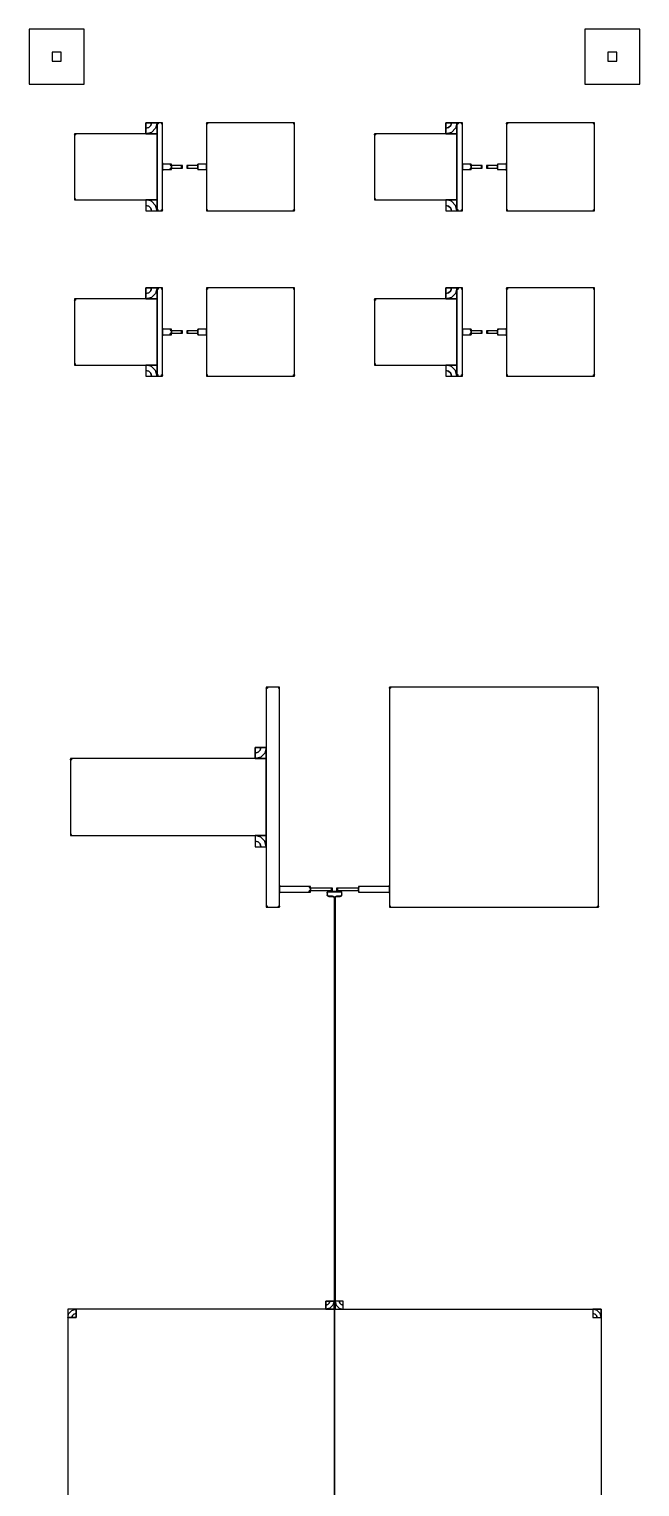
# Model space of a CAD drawing. Extents: x -100 to 5550, y -100 to 52850.
# Drawn here: x -50 to 5500, y 39612 to 52850 of the extents above; entities that cross this region are included whole.
import ezdxf

# ---------------------------------------------------------------- set-up
doc = ezdxf.new("R2010")
doc.units = 0

# ---------------------------------------------------------------- blocks, each defined once
blk = doc.blocks.new('C1A')
for points in [[(-50, 52850), (-50, 52350), (450, 52350), (450, 52850), (-50, 52850)], [(5000, 52850), (5000, 52350), (5500, 52350), (5500, 52850), (5000, 52850)], [(160, 52640), (160, 52560), (240, 52560), (240, 52640), (160, 52640)], [(5210, 52640), (5210, 52560), (5290, 52560), (5290, 52640), (5210, 52640)], [(1112, 51900), (362, 51900), (362, 51300), (1112, 51300), (1112, 51900)], [(362, 51900), (362, 51890), (372, 51890), (372, 51900), (362, 51900)], [(362, 51890), (364, 51895), (368, 51899), (372, 51900), (372, 51895), (370, 51894), (368, 51892), (368, 51890), (362, 51890)], [(368, 51890), (368, 51892), (370, 51894), (372, 51895), (372, 51890), (372, 51890), (372, 51890), (372, 51890), (368, 51890)], [(1112, 51900), (1112, 52000), (1012, 52000), (1012, 51900), (1112, 51900)], [(1112, 52000), (1099, 51950), (1062, 51913), (1012, 51900), (1012, 51950), (1038, 51957), (1056, 51975), (1062, 52000), (1112, 52000)], [(1062, 52000), (1056, 51975), (1038, 51957), (1012, 51950), (1012, 52000), (1012, 52000), (1012, 52000), (1012, 52000), (1062, 52000)], [(1162, 52000), (1112, 52000), (1112, 51200), (1162, 51200), (1162, 52000)], [(1112, 52000), (1112, 51990), (1122, 51990), (1122, 52000), (1112, 52000)], [(1112, 51990), (1114, 51995), (1118, 51999), (1122, 52000), (1122, 51995), (1120, 51994), (1118, 51992), (1118, 51990), (1112, 51990)], [(1118, 51990), (1118, 51992), (1120, 51994), (1122, 51995), (1122, 51990), (1122, 51990), (1122, 51990), (1122, 51990), (1118, 51990)], [(1152, 52000), (1152, 51990), (1162, 51990), (1162, 52000), (1152, 52000)], [(1162, 51990), (1161, 51995), (1158, 51999), (1152, 52000), (1152, 51995), (1155, 51994), (1157, 51992), (1158, 51990), (1162, 51990)], [(1158, 51990), (1157, 51992), (1155, 51994), (1152, 51995), (1152, 51990), (1152, 51990), (1152, 51990), (1152, 51990), (1158, 51990)], [(1562, 51200), (2362, 51200), (2362, 52000), (1562, 52000), (1562, 51200)], [(1562, 52000), (1562, 51990), (1572, 51990), (1572, 52000), (1562, 52000)], [(1562, 51990), (1564, 51995), (1568, 51999), (1572, 52000), (1572, 51995), (1570, 51994), (1568, 51992), (1568, 51990), (1562, 51990)], [(1568, 51990), (1568, 51992), (1570, 51994), (1572, 51995), (1572, 51990), (1572, 51990), (1572, 51990), (1572, 51990), (1568, 51990)], [(2352, 52000), (2352, 51990), (2362, 51990), (2362, 52000), (2352, 52000)], [(2362, 51990), (2361, 51995), (2358, 51999), (2352, 52000), (2352, 51995), (2355, 51994), (2357, 51992), (2358, 51990), (2362, 51990)], [(2358, 51990), (2357, 51992), (2355, 51994), (2352, 51995), (2352, 51990), (2352, 51990), (2352, 51990), (2352, 51990), (2358, 51990)], [(3838, 51900), (3088, 51900), (3088, 51300), (3838, 51300), (3838, 51900)], [(3088, 51900), (3088, 51890), (3098, 51890), (3098, 51900), (3088, 51900)], [(3088, 51890), (3089, 51895), (3092, 51899), (3098, 51900), (3098, 51895), (3095, 51894), (3093, 51892), (3092, 51890), (3088, 51890)], [(3092, 51890), (3093, 51892), (3095, 51894), (3098, 51895), (3098, 51890), (3098, 51890), (3098, 51890), (3098, 51890), (3092, 51890)], [(3838, 51900), (3838, 52000), (3738, 52000), (3738, 51900), (3838, 51900)], [(3838, 52000), (3824, 51950), (3788, 51913), (3738, 51900), (3738, 51950), (3762, 51957), (3781, 51975), (3788, 52000), (3838, 52000)], [(3788, 52000), (3781, 51975), (3762, 51957), (3738, 51950), (3738, 52000), (3738, 52000), (3738, 52000), (3738, 52000), (3788, 52000)], [(3888, 52000), (3838, 52000), (3838, 51200), (3888, 51200), (3888, 52000)], [(3838, 52000), (3838, 51990), (3848, 51990), (3848, 52000), (3838, 52000)], [(3838, 51990), (3839, 51995), (3842, 51999), (3848, 52000), (3848, 51995), (3845, 51994), (3843, 51992), (3842, 51990), (3838, 51990)], [(3842, 51990), (3843, 51992), (3845, 51994), (3848, 51995), (3848, 51990), (3848, 51990), (3848, 51990), (3848, 51990), (3842, 51990)], [(3878, 52000), (3878, 51990), (3888, 51990), (3888, 52000), (3878, 52000)], [(3888, 51990), (3886, 51995), (3882, 51999), (3878, 52000), (3878, 51995), (3880, 51994), (3882, 51992), (3882, 51990), (3888, 51990)], [(3882, 51990), (3882, 51992), (3880, 51994), (3878, 51995), (3878, 51990), (3878, 51990), (3878, 51990), (3878, 51990), (3882, 51990)], [(4288, 51200), (5088, 51200), (5088, 52000), (4288, 52000), (4288, 51200)], [(4288, 52000), (4288, 51990), (4298, 51990), (4298, 52000), (4288, 52000)], [(4288, 51990), (4289, 51995), (4292, 51999), (4298, 52000), (4298, 51995), (4295, 51994), (4293, 51992), (4292, 51990), (4288, 51990)], [(4292, 51990), (4293, 51992), (4295, 51994), (4298, 51995), (4298, 51990), (4298, 51990), (4298, 51990), (4298, 51990), (4292, 51990)], [(5078, 52000), (5078, 51990), (5088, 51990), (5088, 52000), (5078, 52000)], [(5088, 51990), (5086, 51995), (5082, 51999), (5078, 52000), (5078, 51995), (5080, 51994), (5082, 51992), (5082, 51990), (5088, 51990)], [(5082, 51990), (5082, 51992), (5080, 51994), (5078, 51995), (5078, 51990), (5078, 51990), (5078, 51990), (5078, 51990), (5082, 51990)], [(1168, 51625), (1168, 51630), (1162, 51630), (1162, 51625), (1168, 51625)], [(1162, 51630), (1163, 51628), (1165, 51626), (1168, 51625), (1168, 51628), (1166, 51628), (1165, 51629), (1165, 51630), (1162, 51630)], [(1165, 51630), (1165, 51629), (1166, 51628), (1168, 51628), (1168, 51630), (1168, 51630), (1168, 51630), (1168, 51630), (1165, 51630)], [(1562, 51625), (1562, 51630), (1558, 51630), (1558, 51625), (1562, 51625)], [(1562, 51630), (1562, 51628), (1560, 51626), (1558, 51625), (1558, 51628), (1559, 51628), (1560, 51629), (1560, 51630), (1562, 51630)], [(1560, 51630), (1560, 51629), (1559, 51628), (1558, 51628), (1558, 51630), (1558, 51630), (1558, 51630), (1558, 51630), (1560, 51630)], [(3892, 51625), (3892, 51630), (3888, 51630), (3888, 51625), (3892, 51625)], [(3888, 51630), (3888, 51628), (3890, 51626), (3892, 51625), (3892, 51628), (3891, 51628), (3890, 51629), (3890, 51630), (3888, 51630)], [(3890, 51630), (3890, 51629), (3891, 51628), (3892, 51628), (3892, 51630), (3892, 51630), (3892, 51630), (3892, 51630), (3890, 51630)], [(4288, 51625), (4288, 51630), (4282, 51630), (4282, 51625), (4288, 51625)], [(4288, 51630), (4287, 51628), (4285, 51626), (4282, 51625), (4282, 51628), (4284, 51628), (4285, 51629), (4285, 51630), (4288, 51630)], [(4285, 51630), (4285, 51629), (4284, 51628), (4282, 51628), (4282, 51630), (4282, 51630), (4282, 51630), (4282, 51630), (4285, 51630)], [(1243, 51625), (1162, 51625), (1162, 51575), (1243, 51575), (1243, 51625)], [(1162, 51575), (1162, 51570), (1168, 51570), (1168, 51575), (1162, 51575)], [(1162, 51570), (1163, 51572), (1165, 51574), (1168, 51575), (1168, 51572), (1166, 51572), (1165, 51571), (1165, 51570), (1162, 51570)], [(1165, 51570), (1165, 51571), (1166, 51572), (1168, 51572), (1168, 51570), (1168, 51570), (1168, 51570), (1168, 51570), (1165, 51570)], [(1233, 51625), (1233, 51615), (1243, 51615), (1243, 51625), (1233, 51625)], [(1243, 51615), (1242, 51620), (1238, 51624), (1233, 51625), (1233, 51620), (1236, 51619), (1237, 51618), (1238, 51615), (1243, 51615)], [(1238, 51615), (1237, 51618), (1236, 51619), (1233, 51620), (1233, 51615), (1233, 51615), (1233, 51615), (1233, 51615), (1238, 51615)], [(1243, 51575), (1243, 51585), (1233, 51585), (1233, 51575), (1243, 51575)], [(1243, 51585), (1242, 51580), (1238, 51576), (1233, 51575), (1233, 51580), (1236, 51581), (1237, 51582), (1238, 51585), (1243, 51585)], [(1238, 51585), (1237, 51582), (1236, 51581), (1233, 51580), (1233, 51585), (1233, 51585), (1233, 51585), (1233, 51585), (1238, 51585)], [(1248, 51611), (1248, 51616), (1243, 51616), (1243, 51611), (1248, 51611)], [(1243, 51616), (1244, 51614), (1246, 51612), (1248, 51611), (1248, 51614), (1247, 51614), (1246, 51615), (1246, 51616), (1243, 51616)], [(1343, 51611), (1243, 51611), (1243, 51589), (1343, 51589), (1343, 51611)], [(1243, 51589), (1243, 51584), (1248, 51584), (1248, 51589), (1243, 51589)], [(1243, 51584), (1244, 51586), (1246, 51588), (1248, 51589), (1248, 51586), (1247, 51586), (1246, 51585), (1246, 51584), (1243, 51584)], [(1246, 51616), (1246, 51615), (1247, 51614), (1248, 51614), (1248, 51616), (1248, 51616), (1248, 51616), (1248, 51616), (1246, 51616)], [(1246, 51584), (1246, 51585), (1247, 51586), (1248, 51586), (1248, 51584), (1248, 51584), (1248, 51584), (1248, 51584), (1246, 51584)], [(1338, 51608), (1333, 51608), (1333, 51592), (1338, 51592), (1338, 51608)], [(1343, 51602), (1338, 51602), (1338, 51598), (1343, 51598), (1343, 51602)], [(1382, 51589), (1482, 51589), (1482, 51611), (1382, 51611), (1382, 51589)], [(1382, 51598), (1387, 51598), (1387, 51602), (1382, 51602), (1382, 51598)], [(1387, 51592), (1392, 51592), (1392, 51608), (1387, 51608), (1387, 51592)], [(1482, 51611), (1482, 51616), (1477, 51616), (1477, 51611), (1482, 51611)], [(1482, 51616), (1481, 51614), (1480, 51612), (1477, 51611), (1477, 51614), (1478, 51614), (1479, 51615), (1480, 51616), (1482, 51616)], [(1480, 51616), (1479, 51615), (1478, 51614), (1477, 51614), (1477, 51616), (1477, 51616), (1477, 51616), (1477, 51616), (1480, 51616)], [(1477, 51589), (1477, 51584), (1482, 51584), (1482, 51589), (1477, 51589)], [(1482, 51584), (1481, 51586), (1480, 51588), (1477, 51589), (1477, 51586), (1478, 51586), (1479, 51585), (1480, 51584), (1482, 51584)], [(1480, 51584), (1479, 51585), (1478, 51586), (1477, 51586), (1477, 51584), (1477, 51584), (1477, 51584), (1477, 51584), (1480, 51584)], [(1482, 51575), (1562, 51575), (1562, 51625), (1482, 51625), (1482, 51575)], [(1482, 51625), (1482, 51620), (1487, 51620), (1487, 51625), (1482, 51625)], [(1482, 51620), (1483, 51622), (1484, 51624), (1487, 51625), (1487, 51622), (1486, 51622), (1485, 51621), (1484, 51620), (1482, 51620)], [(1487, 51575), (1487, 51580), (1482, 51580), (1482, 51575), (1487, 51575)], [(1482, 51580), (1483, 51578), (1484, 51576), (1487, 51575), (1487, 51578), (1486, 51578), (1485, 51579), (1484, 51580), (1482, 51580)], [(1484, 51620), (1485, 51621), (1486, 51622), (1487, 51622), (1487, 51620), (1487, 51620), (1487, 51620), (1487, 51620), (1484, 51620)], [(1484, 51580), (1485, 51579), (1486, 51578), (1487, 51578), (1487, 51580), (1487, 51580), (1487, 51580), (1487, 51580), (1484, 51580)], [(1558, 51575), (1558, 51570), (1562, 51570), (1562, 51575), (1558, 51575)], [(1562, 51570), (1562, 51572), (1560, 51574), (1558, 51575), (1558, 51572), (1559, 51572), (1560, 51571), (1560, 51570), (1562, 51570)], [(1560, 51570), (1560, 51571), (1559, 51572), (1558, 51572), (1558, 51570), (1558, 51570), (1558, 51570), (1558, 51570), (1560, 51570)], [(3968, 51625), (3888, 51625), (3888, 51575), (3968, 51575), (3968, 51625)], [(3888, 51575), (3888, 51570), (3892, 51570), (3892, 51575), (3888, 51575)], [(3888, 51570), (3888, 51572), (3890, 51574), (3892, 51575), (3892, 51572), (3891, 51572), (3890, 51571), (3890, 51570), (3888, 51570)], [(3890, 51570), (3890, 51571), (3891, 51572), (3892, 51572), (3892, 51570), (3892, 51570), (3892, 51570), (3892, 51570), (3890, 51570)], [(3958, 51625), (3958, 51615), (3968, 51615), (3968, 51625), (3958, 51625)], [(3968, 51615), (3967, 51620), (3963, 51624), (3958, 51625), (3958, 51620), (3960, 51619), (3962, 51618), (3963, 51615), (3968, 51615)], [(3963, 51615), (3962, 51618), (3960, 51619), (3958, 51620), (3958, 51615), (3958, 51615), (3958, 51615), (3958, 51615), (3963, 51615)], [(3968, 51575), (3968, 51585), (3958, 51585), (3958, 51575), (3968, 51575)], [(3968, 51585), (3967, 51580), (3963, 51576), (3958, 51575), (3958, 51580), (3960, 51581), (3962, 51582), (3963, 51585), (3968, 51585)], [(3963, 51585), (3962, 51582), (3960, 51581), (3958, 51580), (3958, 51585), (3958, 51585), (3958, 51585), (3958, 51585), (3963, 51585)], [(3973, 51611), (3973, 51616), (3968, 51616), (3968, 51611), (3973, 51611)], [(3968, 51616), (3969, 51614), (3970, 51612), (3973, 51611), (3973, 51614), (3972, 51614), (3971, 51615), (3970, 51616), (3968, 51616)], [(4068, 51611), (3968, 51611), (3968, 51589), (4068, 51589), (4068, 51611)], [(3968, 51589), (3968, 51584), (3973, 51584), (3973, 51589), (3968, 51589)], [(3968, 51584), (3969, 51586), (3970, 51588), (3973, 51589), (3973, 51586), (3972, 51586), (3971, 51585), (3970, 51584), (3968, 51584)], [(3970, 51616), (3971, 51615), (3972, 51614), (3973, 51614), (3973, 51616), (3973, 51616), (3973, 51616), (3973, 51616), (3970, 51616)], [(3970, 51584), (3971, 51585), (3972, 51586), (3973, 51586), (3973, 51584), (3973, 51584), (3973, 51584), (3973, 51584), (3970, 51584)], [(4063, 51608), (4058, 51608), (4058, 51592), (4063, 51592), (4063, 51608)], [(4068, 51602), (4063, 51602), (4063, 51598), (4068, 51598), (4068, 51602)], [(4107, 51589), (4207, 51589), (4207, 51611), (4107, 51611), (4107, 51589)], [(4107, 51598), (4112, 51598), (4112, 51602), (4107, 51602), (4107, 51598)], [(4112, 51592), (4117, 51592), (4117, 51608), (4112, 51608), (4112, 51592)], [(4207, 51611), (4207, 51616), (4202, 51616), (4202, 51611), (4207, 51611)], [(4207, 51616), (4206, 51614), (4204, 51612), (4202, 51611), (4202, 51614), (4203, 51614), (4204, 51615), (4204, 51616), (4207, 51616)], [(4204, 51616), (4204, 51615), (4203, 51614), (4202, 51614), (4202, 51616), (4202, 51616), (4202, 51616), (4202, 51616), (4204, 51616)], [(4202, 51589), (4202, 51584), (4207, 51584), (4207, 51589), (4202, 51589)], [(4207, 51584), (4206, 51586), (4204, 51588), (4202, 51589), (4202, 51586), (4203, 51586), (4204, 51585), (4204, 51584), (4207, 51584)], [(4204, 51584), (4204, 51585), (4203, 51586), (4202, 51586), (4202, 51584), (4202, 51584), (4202, 51584), (4202, 51584), (4204, 51584)], [(4207, 51575), (4288, 51575), (4288, 51625), (4207, 51625), (4207, 51575)], [(4207, 51625), (4207, 51620), (4212, 51620), (4212, 51625), (4207, 51625)], [(4207, 51620), (4208, 51622), (4210, 51624), (4212, 51625), (4212, 51622), (4211, 51622), (4210, 51621), (4210, 51620), (4207, 51620)], [(4212, 51575), (4212, 51580), (4207, 51580), (4207, 51575), (4212, 51575)], [(4207, 51580), (4208, 51578), (4210, 51576), (4212, 51575), (4212, 51578), (4211, 51578), (4210, 51579), (4210, 51580), (4207, 51580)], [(4210, 51620), (4210, 51621), (4211, 51622), (4212, 51622), (4212, 51620), (4212, 51620), (4212, 51620), (4212, 51620), (4210, 51620)], [(4210, 51580), (4210, 51579), (4211, 51578), (4212, 51578), (4212, 51580), (4212, 51580), (4212, 51580), (4212, 51580), (4210, 51580)], [(4282, 51575), (4282, 51570), (4288, 51570), (4288, 51575), (4282, 51575)], [(4288, 51570), (4287, 51572), (4285, 51574), (4282, 51575), (4282, 51572), (4284, 51572), (4285, 51571), (4285, 51570), (4288, 51570)], [(4285, 51570), (4285, 51571), (4284, 51572), (4282, 51572), (4282, 51570), (4282, 51570), (4282, 51570), (4282, 51570), (4285, 51570)], [(372, 51300), (372, 51310), (362, 51310), (362, 51300), (372, 51300)], [(362, 51310), (364, 51305), (368, 51301), (372, 51300), (372, 51305), (370, 51306), (368, 51308), (368, 51310), (362, 51310)], [(368, 51310), (368, 51308), (370, 51306), (372, 51305), (372, 51310), (372, 51310), (372, 51310), (372, 51310), (368, 51310)], [(1012, 51300), (1012, 51200), (1112, 51200), (1112, 51300), (1012, 51300)], [(1112, 51200), (1099, 51250), (1062, 51287), (1012, 51300), (1012, 51250), (1038, 51243), (1056, 51225), (1062, 51200), (1112, 51200)], [(1062, 51200), (1056, 51225), (1038, 51243), (1012, 51250), (1012, 51200), (1012, 51200), (1012, 51200), (1012, 51200), (1062, 51200)], [(3098, 51300), (3098, 51310), (3088, 51310), (3088, 51300), (3098, 51300)], [(3088, 51310), (3089, 51305), (3092, 51301), (3098, 51300), (3098, 51305), (3095, 51306), (3093, 51308), (3092, 51310), (3088, 51310)], [(3092, 51310), (3093, 51308), (3095, 51306), (3098, 51305), (3098, 51310), (3098, 51310), (3098, 51310), (3098, 51310), (3092, 51310)], [(3738, 51300), (3738, 51200), (3838, 51200), (3838, 51300), (3738, 51300)], [(3838, 51200), (3824, 51250), (3788, 51287), (3738, 51300), (3738, 51250), (3762, 51243), (3781, 51225), (3788, 51200), (3838, 51200)], [(3788, 51200), (3781, 51225), (3762, 51243), (3738, 51250), (3738, 51200), (3738, 51200), (3738, 51200), (3738, 51200), (3788, 51200)], [(1122, 51200), (1122, 51210), (1112, 51210), (1112, 51200), (1122, 51200)], [(1112, 51210), (1114, 51205), (1118, 51201), (1122, 51200), (1122, 51205), (1120, 51206), (1118, 51208), (1118, 51210), (1112, 51210)], [(1118, 51210), (1118, 51208), (1120, 51206), (1122, 51205), (1122, 51210), (1122, 51210), (1122, 51210), (1122, 51210), (1118, 51210)], [(1162, 51200), (1162, 51210), (1152, 51210), (1152, 51200), (1162, 51200)], [(1162, 51210), (1161, 51205), (1158, 51201), (1152, 51200), (1152, 51205), (1155, 51206), (1157, 51208), (1158, 51210), (1162, 51210)], [(1158, 51210), (1157, 51208), (1155, 51206), (1152, 51205), (1152, 51210), (1152, 51210), (1152, 51210), (1152, 51210), (1158, 51210)], [(1572, 51200), (1572, 51210), (1562, 51210), (1562, 51200), (1572, 51200)], [(1562, 51210), (1564, 51205), (1568, 51201), (1572, 51200), (1572, 51205), (1570, 51206), (1568, 51208), (1568, 51210), (1562, 51210)], [(1568, 51210), (1568, 51208), (1570, 51206), (1572, 51205), (1572, 51210), (1572, 51210), (1572, 51210), (1572, 51210), (1568, 51210)], [(2362, 51200), (2362, 51210), (2352, 51210), (2352, 51200), (2362, 51200)], [(2362, 51210), (2361, 51205), (2358, 51201), (2352, 51200), (2352, 51205), (2355, 51206), (2357, 51208), (2358, 51210), (2362, 51210)], [(2358, 51210), (2357, 51208), (2355, 51206), (2352, 51205), (2352, 51210), (2352, 51210), (2352, 51210), (2352, 51210), (2358, 51210)], [(3848, 51200), (3848, 51210), (3838, 51210), (3838, 51200), (3848, 51200)], [(3838, 51210), (3839, 51205), (3842, 51201), (3848, 51200), (3848, 51205), (3845, 51206), (3843, 51208), (3842, 51210), (3838, 51210)], [(3842, 51210), (3843, 51208), (3845, 51206), (3848, 51205), (3848, 51210), (3848, 51210), (3848, 51210), (3848, 51210), (3842, 51210)], [(3888, 51200), (3888, 51210), (3878, 51210), (3878, 51200), (3888, 51200)], [(3888, 51210), (3886, 51205), (3882, 51201), (3878, 51200), (3878, 51205), (3880, 51206), (3882, 51208), (3882, 51210), (3888, 51210)], [(3882, 51210), (3882, 51208), (3880, 51206), (3878, 51205), (3878, 51210), (3878, 51210), (3878, 51210), (3878, 51210), (3882, 51210)], [(4298, 51200), (4298, 51210), (4288, 51210), (4288, 51200), (4298, 51200)], [(4288, 51210), (4289, 51205), (4292, 51201), (4298, 51200), (4298, 51205), (4295, 51206), (4293, 51208), (4292, 51210), (4288, 51210)], [(4292, 51210), (4293, 51208), (4295, 51206), (4298, 51205), (4298, 51210), (4298, 51210), (4298, 51210), (4298, 51210), (4292, 51210)], [(5088, 51200), (5088, 51210), (5078, 51210), (5078, 51200), (5088, 51200)], [(5088, 51210), (5086, 51205), (5082, 51201), (5078, 51200), (5078, 51205), (5080, 51206), (5082, 51208), (5082, 51210), (5088, 51210)], [(5082, 51210), (5082, 51208), (5080, 51206), (5078, 51205), (5078, 51210), (5078, 51210), (5078, 51210), (5078, 51210), (5082, 51210)], [(1112, 50400), (1112, 50500), (1012, 50500), (1012, 50400), (1112, 50400)], [(1112, 50500), (1099, 50450), (1062, 50413), (1012, 50400), (1012, 50450), (1038, 50457), (1056, 50475), (1062, 50500), (1112, 50500)], [(1062, 50500), (1056, 50475), (1038, 50457), (1012, 50450), (1012, 50500), (1012, 50500), (1012, 50500), (1012, 50500), (1062, 50500)], [(1162, 50500), (1112, 50500), (1112, 49700), (1162, 49700), (1162, 50500)], [(1112, 50500), (1112, 50490), (1122, 50490), (1122, 50500), (1112, 50500)], [(1112, 50490), (1114, 50495), (1118, 50499), (1122, 50500), (1122, 50495), (1120, 50494), (1118, 50492), (1118, 50490), (1112, 50490)], [(1118, 50490), (1118, 50492), (1120, 50494), (1122, 50495), (1122, 50490), (1122, 50490), (1122, 50490), (1122, 50490), (1118, 50490)], [(1152, 50500), (1152, 50490), (1162, 50490), (1162, 50500), (1152, 50500)], [(1162, 50490), (1161, 50495), (1158, 50499), (1152, 50500), (1152, 50495), (1155, 50494), (1157, 50492), (1158, 50490), (1162, 50490)], [(1158, 50490), (1157, 50492), (1155, 50494), (1152, 50495), (1152, 50490), (1152, 50490), (1152, 50490), (1152, 50490), (1158, 50490)], [(1562, 49700), (2362, 49700), (2362, 50500), (1562, 50500), (1562, 49700)], [(1562, 50500), (1562, 50490), (1572, 50490), (1572, 50500), (1562, 50500)], [(1562, 50490), (1564, 50495), (1568, 50499), (1572, 50500), (1572, 50495), (1570, 50494), (1568, 50492), (1568, 50490), (1562, 50490)], [(1568, 50490), (1568, 50492), (1570, 50494), (1572, 50495), (1572, 50490), (1572, 50490), (1572, 50490), (1572, 50490), (1568, 50490)], [(2352, 50500), (2352, 50490), (2362, 50490), (2362, 50500), (2352, 50500)], [(2362, 50490), (2361, 50495), (2358, 50499), (2352, 50500), (2352, 50495), (2355, 50494), (2357, 50492), (2358, 50490), (2362, 50490)], [(2358, 50490), (2357, 50492), (2355, 50494), (2352, 50495), (2352, 50490), (2352, 50490), (2352, 50490), (2352, 50490), (2358, 50490)], [(3838, 50400), (3838, 50500), (3738, 50500), (3738, 50400), (3838, 50400)], [(3838, 50500), (3824, 50450), (3788, 50413), (3738, 50400), (3738, 50450), (3762, 50457), (3781, 50475), (3788, 50500), (3838, 50500)], [(3788, 50500), (3781, 50475), (3762, 50457), (3738, 50450), (3738, 50500), (3738, 50500), (3738, 50500), (3738, 50500), (3788, 50500)], [(3888, 50500), (3838, 50500), (3838, 49700), (3888, 49700), (3888, 50500)], [(3838, 50500), (3838, 50490), (3848, 50490), (3848, 50500), (3838, 50500)], [(3838, 50490), (3839, 50495), (3842, 50499), (3848, 50500), (3848, 50495), (3845, 50494), (3843, 50492), (3842, 50490), (3838, 50490)], [(3842, 50490), (3843, 50492), (3845, 50494), (3848, 50495), (3848, 50490), (3848, 50490), (3848, 50490), (3848, 50490), (3842, 50490)], [(3878, 50500), (3878, 50490), (3888, 50490), (3888, 50500), (3878, 50500)], [(3888, 50490), (3886, 50495), (3882, 50499), (3878, 50500), (3878, 50495), (3880, 50494), (3882, 50492), (3882, 50490), (3888, 50490)], [(3882, 50490), (3882, 50492), (3880, 50494), (3878, 50495), (3878, 50490), (3878, 50490), (3878, 50490), (3878, 50490), (3882, 50490)], [(4288, 49700), (5088, 49700), (5088, 50500), (4288, 50500), (4288, 49700)], [(4288, 50500), (4288, 50490), (4298, 50490), (4298, 50500), (4288, 50500)], [(4288, 50490), (4289, 50495), (4292, 50499), (4298, 50500), (4298, 50495), (4295, 50494), (4293, 50492), (4292, 50490), (4288, 50490)], [(4292, 50490), (4293, 50492), (4295, 50494), (4298, 50495), (4298, 50490), (4298, 50490), (4298, 50490), (4298, 50490), (4292, 50490)], [(5078, 50500), (5078, 50490), (5088, 50490), (5088, 50500), (5078, 50500)], [(5088, 50490), (5086, 50495), (5082, 50499), (5078, 50500), (5078, 50495), (5080, 50494), (5082, 50492), (5082, 50490), (5088, 50490)], [(5082, 50490), (5082, 50492), (5080, 50494), (5078, 50495), (5078, 50490), (5078, 50490), (5078, 50490), (5078, 50490), (5082, 50490)], [(1112, 50400), (362, 50400), (362, 49800), (1112, 49800), (1112, 50400)], [(362, 50400), (362, 50390), (372, 50390), (372, 50400), (362, 50400)], [(362, 50390), (364, 50395), (368, 50399), (372, 50400), (372, 50395), (370, 50394), (368, 50392), (368, 50390), (362, 50390)], [(368, 50390), (368, 50392), (370, 50394), (372, 50395), (372, 50390), (372, 50390), (372, 50390), (372, 50390), (368, 50390)], [(3838, 50400), (3088, 50400), (3088, 49800), (3838, 49800), (3838, 50400)], [(3088, 50400), (3088, 50390), (3098, 50390), (3098, 50400), (3088, 50400)], [(3088, 50390), (3089, 50395), (3092, 50399), (3098, 50400), (3098, 50395), (3095, 50394), (3093, 50392), (3092, 50390), (3088, 50390)], [(3092, 50390), (3093, 50392), (3095, 50394), (3098, 50395), (3098, 50390), (3098, 50390), (3098, 50390), (3098, 50390), (3092, 50390)], [(1168, 50125), (1168, 50130), (1162, 50130), (1162, 50125), (1168, 50125)], [(1162, 50130), (1163, 50128), (1165, 50126), (1168, 50125), (1168, 50128), (1166, 50128), (1165, 50129), (1165, 50130), (1162, 50130)], [(1243, 50125), (1162, 50125), (1162, 50075), (1243, 50075), (1243, 50125)], [(1162, 50075), (1162, 50070), (1168, 50070), (1168, 50075), (1162, 50075)], [(1162, 50070), (1163, 50072), (1165, 50074), (1168, 50075), (1168, 50072), (1166, 50072), (1165, 50071), (1165, 50070), (1162, 50070)], [(1165, 50130), (1165, 50129), (1166, 50128), (1168, 50128), (1168, 50130), (1168, 50130), (1168, 50130), (1168, 50130), (1165, 50130)], [(1165, 50070), (1165, 50071), (1166, 50072), (1168, 50072), (1168, 50070), (1168, 50070), (1168, 50070), (1168, 50070), (1165, 50070)], [(1233, 50125), (1233, 50115), (1243, 50115), (1243, 50125), (1233, 50125)], [(1243, 50115), (1242, 50120), (1238, 50124), (1233, 50125), (1233, 50120), (1236, 50119), (1237, 50118), (1238, 50115), (1243, 50115)], [(1238, 50115), (1237, 50118), (1236, 50119), (1233, 50120), (1233, 50115), (1233, 50115), (1233, 50115), (1233, 50115), (1238, 50115)], [(1243, 50075), (1243, 50085), (1233, 50085), (1233, 50075), (1243, 50075)], [(1243, 50085), (1242, 50080), (1238, 50076), (1233, 50075), (1233, 50080), (1236, 50081), (1237, 50082), (1238, 50085), (1243, 50085)], [(1238, 50085), (1237, 50082), (1236, 50081), (1233, 50080), (1233, 50085), (1233, 50085), (1233, 50085), (1233, 50085), (1238, 50085)], [(1248, 50111), (1248, 50116), (1243, 50116), (1243, 50111), (1248, 50111)], [(1243, 50116), (1244, 50114), (1246, 50112), (1248, 50111), (1248, 50114), (1247, 50114), (1246, 50115), (1246, 50116), (1243, 50116)], [(1343, 50111), (1243, 50111), (1243, 50089), (1343, 50089), (1343, 50111)], [(1243, 50089), (1243, 50084), (1248, 50084), (1248, 50089), (1243, 50089)], [(1243, 50084), (1244, 50086), (1246, 50088), (1248, 50089), (1248, 50086), (1247, 50086), (1246, 50085), (1246, 50084), (1243, 50084)], [(1246, 50116), (1246, 50115), (1247, 50114), (1248, 50114), (1248, 50116), (1248, 50116), (1248, 50116), (1248, 50116), (1246, 50116)], [(1246, 50084), (1246, 50085), (1247, 50086), (1248, 50086), (1248, 50084), (1248, 50084), (1248, 50084), (1248, 50084), (1246, 50084)], [(1338, 50108), (1333, 50108), (1333, 50092), (1338, 50092), (1338, 50108)], [(1343, 50102), (1338, 50102), (1338, 50098), (1343, 50098), (1343, 50102)], [(1382, 50089), (1482, 50089), (1482, 50111), (1382, 50111), (1382, 50089)], [(1382, 50098), (1387, 50098), (1387, 50102), (1382, 50102), (1382, 50098)], [(1387, 50092), (1392, 50092), (1392, 50108), (1387, 50108), (1387, 50092)], [(1482, 50111), (1482, 50116), (1477, 50116), (1477, 50111), (1482, 50111)], [(1482, 50116), (1481, 50114), (1480, 50112), (1477, 50111), (1477, 50114), (1478, 50114), (1479, 50115), (1480, 50116), (1482, 50116)], [(1480, 50116), (1479, 50115), (1478, 50114), (1477, 50114), (1477, 50116), (1477, 50116), (1477, 50116), (1477, 50116), (1480, 50116)], [(1477, 50089), (1477, 50084), (1482, 50084), (1482, 50089), (1477, 50089)], [(1482, 50084), (1481, 50086), (1480, 50088), (1477, 50089), (1477, 50086), (1478, 50086), (1479, 50085), (1480, 50084), (1482, 50084)], [(1480, 50084), (1479, 50085), (1478, 50086), (1477, 50086), (1477, 50084), (1477, 50084), (1477, 50084), (1477, 50084), (1480, 50084)], [(1482, 50075), (1562, 50075), (1562, 50125), (1482, 50125), (1482, 50075)], [(1482, 50125), (1482, 50120), (1487, 50120), (1487, 50125), (1482, 50125)], [(1482, 50120), (1483, 50122), (1484, 50124), (1487, 50125), (1487, 50122), (1486, 50122), (1485, 50121), (1484, 50120), (1482, 50120)], [(1487, 50075), (1487, 50080), (1482, 50080), (1482, 50075), (1487, 50075)], [(1482, 50080), (1483, 50078), (1484, 50076), (1487, 50075), (1487, 50078), (1486, 50078), (1485, 50079), (1484, 50080), (1482, 50080)], [(1484, 50120), (1485, 50121), (1486, 50122), (1487, 50122), (1487, 50120), (1487, 50120), (1487, 50120), (1487, 50120), (1484, 50120)], [(1484, 50080), (1485, 50079), (1486, 50078), (1487, 50078), (1487, 50080), (1487, 50080), (1487, 50080), (1487, 50080), (1484, 50080)], [(1562, 50125), (1562, 50130), (1558, 50130), (1558, 50125), (1562, 50125)], [(1562, 50130), (1562, 50128), (1560, 50126), (1558, 50125), (1558, 50128), (1559, 50128), (1560, 50129), (1560, 50130), (1562, 50130)], [(1560, 50130), (1560, 50129), (1559, 50128), (1558, 50128), (1558, 50130), (1558, 50130), (1558, 50130), (1558, 50130), (1560, 50130)], [(1558, 50075), (1558, 50070), (1562, 50070), (1562, 50075), (1558, 50075)], [(1562, 50070), (1562, 50072), (1560, 50074), (1558, 50075), (1558, 50072), (1559, 50072), (1560, 50071), (1560, 50070), (1562, 50070)], [(1560, 50070), (1560, 50071), (1559, 50072), (1558, 50072), (1558, 50070), (1558, 50070), (1558, 50070), (1558, 50070), (1560, 50070)], [(3892, 50125), (3892, 50130), (3888, 50130), (3888, 50125), (3892, 50125)], [(3888, 50130), (3888, 50128), (3890, 50126), (3892, 50125), (3892, 50128), (3891, 50128), (3890, 50129), (3890, 50130), (3888, 50130)], [(3968, 50125), (3888, 50125), (3888, 50075), (3968, 50075), (3968, 50125)], [(3888, 50075), (3888, 50070), (3892, 50070), (3892, 50075), (3888, 50075)], [(3888, 50070), (3888, 50072), (3890, 50074), (3892, 50075), (3892, 50072), (3891, 50072), (3890, 50071), (3890, 50070), (3888, 50070)], [(3890, 50130), (3890, 50129), (3891, 50128), (3892, 50128), (3892, 50130), (3892, 50130), (3892, 50130), (3892, 50130), (3890, 50130)], [(3890, 50070), (3890, 50071), (3891, 50072), (3892, 50072), (3892, 50070), (3892, 50070), (3892, 50070), (3892, 50070), (3890, 50070)], [(3958, 50125), (3958, 50115), (3968, 50115), (3968, 50125), (3958, 50125)], [(3968, 50115), (3967, 50120), (3963, 50124), (3958, 50125), (3958, 50120), (3960, 50119), (3962, 50118), (3963, 50115), (3968, 50115)], [(3963, 50115), (3962, 50118), (3960, 50119), (3958, 50120), (3958, 50115), (3958, 50115), (3958, 50115), (3958, 50115), (3963, 50115)], [(3968, 50075), (3968, 50085), (3958, 50085), (3958, 50075), (3968, 50075)], [(3968, 50085), (3967, 50080), (3963, 50076), (3958, 50075), (3958, 50080), (3960, 50081), (3962, 50082), (3963, 50085), (3968, 50085)], [(3963, 50085), (3962, 50082), (3960, 50081), (3958, 50080), (3958, 50085), (3958, 50085), (3958, 50085), (3958, 50085), (3963, 50085)], [(3973, 50111), (3973, 50116), (3968, 50116), (3968, 50111), (3973, 50111)], [(3968, 50116), (3969, 50114), (3970, 50112), (3973, 50111), (3973, 50114), (3972, 50114), (3971, 50115), (3970, 50116), (3968, 50116)], [(4068, 50111), (3968, 50111), (3968, 50089), (4068, 50089), (4068, 50111)], [(3968, 50089), (3968, 50084), (3973, 50084), (3973, 50089), (3968, 50089)], [(3968, 50084), (3969, 50086), (3970, 50088), (3973, 50089), (3973, 50086), (3972, 50086), (3971, 50085), (3970, 50084), (3968, 50084)], [(3970, 50116), (3971, 50115), (3972, 50114), (3973, 50114), (3973, 50116), (3973, 50116), (3973, 50116), (3973, 50116), (3970, 50116)], [(3970, 50084), (3971, 50085), (3972, 50086), (3973, 50086), (3973, 50084), (3973, 50084), (3973, 50084), (3973, 50084), (3970, 50084)], [(4063, 50108), (4058, 50108), (4058, 50092), (4063, 50092), (4063, 50108)], [(4068, 50102), (4063, 50102), (4063, 50098), (4068, 50098), (4068, 50102)], [(4107, 50089), (4207, 50089), (4207, 50111), (4107, 50111), (4107, 50089)], [(4107, 50098), (4112, 50098), (4112, 50102), (4107, 50102), (4107, 50098)], [(4112, 50092), (4117, 50092), (4117, 50108), (4112, 50108), (4112, 50092)], [(4207, 50111), (4207, 50116), (4202, 50116), (4202, 50111), (4207, 50111)], [(4207, 50116), (4206, 50114), (4204, 50112), (4202, 50111), (4202, 50114), (4203, 50114), (4204, 50115), (4204, 50116), (4207, 50116)], [(4204, 50116), (4204, 50115), (4203, 50114), (4202, 50114), (4202, 50116), (4202, 50116), (4202, 50116), (4202, 50116), (4204, 50116)], [(4202, 50089), (4202, 50084), (4207, 50084), (4207, 50089), (4202, 50089)], [(4207, 50084), (4206, 50086), (4204, 50088), (4202, 50089), (4202, 50086), (4203, 50086), (4204, 50085), (4204, 50084), (4207, 50084)], [(4204, 50084), (4204, 50085), (4203, 50086), (4202, 50086), (4202, 50084), (4202, 50084), (4202, 50084), (4202, 50084), (4204, 50084)], [(4207, 50075), (4288, 50075), (4288, 50125), (4207, 50125), (4207, 50075)], [(4207, 50125), (4207, 50120), (4212, 50120), (4212, 50125), (4207, 50125)], [(4207, 50120), (4208, 50122), (4210, 50124), (4212, 50125), (4212, 50122), (4211, 50122), (4210, 50121), (4210, 50120), (4207, 50120)], [(4212, 50075), (4212, 50080), (4207, 50080), (4207, 50075), (4212, 50075)], [(4207, 50080), (4208, 50078), (4210, 50076), (4212, 50075), (4212, 50078), (4211, 50078), (4210, 50079), (4210, 50080), (4207, 50080)], [(4210, 50120), (4210, 50121), (4211, 50122), (4212, 50122), (4212, 50120), (4212, 50120), (4212, 50120), (4212, 50120), (4210, 50120)], [(4210, 50080), (4210, 50079), (4211, 50078), (4212, 50078), (4212, 50080), (4212, 50080), (4212, 50080), (4212, 50080), (4210, 50080)], [(4288, 50125), (4288, 50130), (4282, 50130), (4282, 50125), (4288, 50125)], [(4288, 50130), (4287, 50128), (4285, 50126), (4282, 50125), (4282, 50128), (4284, 50128), (4285, 50129), (4285, 50130), (4288, 50130)], [(4285, 50130), (4285, 50129), (4284, 50128), (4282, 50128), (4282, 50130), (4282, 50130), (4282, 50130), (4282, 50130), (4285, 50130)], [(4282, 50075), (4282, 50070), (4288, 50070), (4288, 50075), (4282, 50075)], [(4288, 50070), (4287, 50072), (4285, 50074), (4282, 50075), (4282, 50072), (4284, 50072), (4285, 50071), (4285, 50070), (4288, 50070)], [(4285, 50070), (4285, 50071), (4284, 50072), (4282, 50072), (4282, 50070), (4282, 50070), (4282, 50070), (4282, 50070), (4285, 50070)], [(372, 49800), (372, 49810), (362, 49810), (362, 49800), (372, 49800)], [(362, 49810), (364, 49805), (368, 49801), (372, 49800), (372, 49805), (370, 49806), (368, 49808), (368, 49810), (362, 49810)], [(368, 49810), (368, 49808), (370, 49806), (372, 49805), (372, 49810), (372, 49810), (372, 49810), (372, 49810), (368, 49810)], [(1012, 49800), (1012, 49700), (1112, 49700), (1112, 49800), (1012, 49800)], [(1112, 49700), (1099, 49750), (1062, 49787), (1012, 49800), (1012, 49750), (1038, 49743), (1056, 49725), (1062, 49700), (1112, 49700)], [(3098, 49800), (3098, 49810), (3088, 49810), (3088, 49800), (3098, 49800)], [(3088, 49810), (3089, 49805), (3092, 49801), (3098, 49800), (3098, 49805), (3095, 49806), (3093, 49808), (3092, 49810), (3088, 49810)], [(3092, 49810), (3093, 49808), (3095, 49806), (3098, 49805), (3098, 49810), (3098, 49810), (3098, 49810), (3098, 49810), (3092, 49810)], [(3738, 49800), (3738, 49700), (3838, 49700), (3838, 49800), (3738, 49800)], [(3838, 49700), (3824, 49750), (3788, 49787), (3738, 49800), (3738, 49750), (3762, 49743), (3781, 49725), (3788, 49700), (3838, 49700)], [(1062, 49700), (1056, 49725), (1038, 49743), (1012, 49750), (1012, 49700), (1012, 49700), (1012, 49700), (1012, 49700), (1062, 49700)], [(1122, 49700), (1122, 49710), (1112, 49710), (1112, 49700), (1122, 49700)], [(1112, 49710), (1114, 49705), (1118, 49701), (1122, 49700), (1122, 49705), (1120, 49706), (1118, 49708), (1118, 49710), (1112, 49710)], [(1118, 49710), (1118, 49708), (1120, 49706), (1122, 49705), (1122, 49710), (1122, 49710), (1122, 49710), (1122, 49710), (1118, 49710)], [(1162, 49700), (1162, 49710), (1152, 49710), (1152, 49700), (1162, 49700)], [(1162, 49710), (1161, 49705), (1158, 49701), (1152, 49700), (1152, 49705), (1155, 49706), (1157, 49708), (1158, 49710), (1162, 49710)], [(1158, 49710), (1157, 49708), (1155, 49706), (1152, 49705), (1152, 49710), (1152, 49710), (1152, 49710), (1152, 49710), (1158, 49710)], [(1572, 49700), (1572, 49710), (1562, 49710), (1562, 49700), (1572, 49700)], [(1562, 49710), (1564, 49705), (1568, 49701), (1572, 49700), (1572, 49705), (1570, 49706), (1568, 49708), (1568, 49710), (1562, 49710)], [(1568, 49710), (1568, 49708), (1570, 49706), (1572, 49705), (1572, 49710), (1572, 49710), (1572, 49710), (1572, 49710), (1568, 49710)], [(2362, 49700), (2362, 49710), (2352, 49710), (2352, 49700), (2362, 49700)], [(2362, 49710), (2361, 49705), (2358, 49701), (2352, 49700), (2352, 49705), (2355, 49706), (2357, 49708), (2358, 49710), (2362, 49710)], [(2358, 49710), (2357, 49708), (2355, 49706), (2352, 49705), (2352, 49710), (2352, 49710), (2352, 49710), (2352, 49710), (2358, 49710)], [(3788, 49700), (3781, 49725), (3762, 49743), (3738, 49750), (3738, 49700), (3738, 49700), (3738, 49700), (3738, 49700), (3788, 49700)], [(3848, 49700), (3848, 49710), (3838, 49710), (3838, 49700), (3848, 49700)], [(3838, 49710), (3839, 49705), (3842, 49701), (3848, 49700), (3848, 49705), (3845, 49706), (3843, 49708), (3842, 49710), (3838, 49710)], [(3842, 49710), (3843, 49708), (3845, 49706), (3848, 49705), (3848, 49710), (3848, 49710), (3848, 49710), (3848, 49710), (3842, 49710)], [(3888, 49700), (3888, 49710), (3878, 49710), (3878, 49700), (3888, 49700)], [(3888, 49710), (3886, 49705), (3882, 49701), (3878, 49700), (3878, 49705), (3880, 49706), (3882, 49708), (3882, 49710), (3888, 49710)], [(3882, 49710), (3882, 49708), (3880, 49706), (3878, 49705), (3878, 49710), (3878, 49710), (3878, 49710), (3878, 49710), (3882, 49710)], [(4298, 49700), (4298, 49710), (4288, 49710), (4288, 49700), (4298, 49700)], [(4288, 49710), (4289, 49705), (4292, 49701), (4298, 49700), (4298, 49705), (4295, 49706), (4293, 49708), (4292, 49710), (4288, 49710)], [(4292, 49710), (4293, 49708), (4295, 49706), (4298, 49705), (4298, 49710), (4298, 49710), (4298, 49710), (4298, 49710), (4292, 49710)], [(5088, 49700), (5088, 49710), (5078, 49710), (5078, 49700), (5088, 49700)], [(5088, 49710), (5086, 49705), (5082, 49701), (5078, 49700), (5078, 49705), (5080, 49706), (5082, 49708), (5082, 49710), (5088, 49710)], [(5082, 49710), (5082, 49708), (5080, 49706), (5078, 49705), (5078, 49710), (5078, 49710), (5078, 49710), (5078, 49710), (5082, 49710)], [(2225, 46876), (2105, 46876), (2105, 44876), (2225, 44876), (2225, 46876)], [(2105, 46876), (2105, 46866), (2115, 46866), (2115, 46876), (2105, 46876)], [(2105, 46866), (2106, 46871), (2110, 46875), (2115, 46876), (2115, 46871), (2112, 46870), (2111, 46868), (2110, 46866), (2105, 46866)], [(2110, 46866), (2111, 46868), (2112, 46870), (2115, 46871), (2115, 46866), (2115, 46866), (2115, 46866), (2115, 46866), (2110, 46866)], [(2215, 46876), (2215, 46866), (2225, 46866), (2225, 46876), (2215, 46876)], [(2225, 46866), (2224, 46871), (2220, 46875), (2215, 46876), (2215, 46871), (2218, 46870), (2219, 46868), (2220, 46866), (2225, 46866)], [(2220, 46866), (2219, 46868), (2218, 46870), (2215, 46871), (2215, 46866), (2215, 46866), (2215, 46866), (2215, 46866), (2220, 46866)], [(3225, 44876), (5125, 44876), (5125, 46876), (3225, 46876), (3225, 44876)], [(3225, 46876), (3225, 46866), (3235, 46866), (3235, 46876), (3225, 46876)], [(3225, 46866), (3226, 46871), (3230, 46875), (3235, 46876), (3235, 46871), (3232, 46870), (3231, 46868), (3230, 46866), (3225, 46866)], [(3230, 46866), (3231, 46868), (3232, 46870), (3235, 46871), (3235, 46866), (3235, 46866), (3235, 46866), (3235, 46866), (3230, 46866)], [(5115, 46876), (5115, 46866), (5125, 46866), (5125, 46876), (5115, 46876)], [(5125, 46866), (5124, 46871), (5120, 46875), (5115, 46876), (5115, 46871), (5118, 46870), (5119, 46868), (5120, 46866), (5125, 46866)], [(5120, 46866), (5119, 46868), (5118, 46870), (5115, 46871), (5115, 46866), (5115, 46866), (5115, 46866), (5115, 46866), (5120, 46866)], [(2105, 46226), (325, 46226), (325, 45526), (2105, 45526), (2105, 46226)], [(325, 46226), (325, 46216), (335, 46216), (335, 46226), (325, 46226)], [(325, 46216), (326, 46221), (330, 46225), (335, 46226), (335, 46221), (332, 46220), (331, 46218), (330, 46216), (325, 46216)], [(330, 46216), (331, 46218), (332, 46220), (335, 46221), (335, 46216), (335, 46216), (335, 46216), (335, 46216), (330, 46216)], [(2105, 46226), (2105, 46326), (2005, 46326), (2005, 46226), (2105, 46226)], [(2105, 46326), (2092, 46276), (2055, 46239), (2005, 46226), (2005, 46276), (2030, 46283), (2048, 46301), (2055, 46326), (2105, 46326)], [(2055, 46326), (2048, 46301), (2030, 46283), (2005, 46276), (2005, 46326), (2005, 46326), (2005, 46326), (2005, 46326), (2055, 46326)], [(335, 45526), (335, 45536), (325, 45536), (325, 45526), (335, 45526)], [(325, 45536), (326, 45531), (330, 45527), (335, 45526), (335, 45531), (332, 45532), (331, 45534), (330, 45536), (325, 45536)], [(330, 45536), (331, 45534), (332, 45532), (335, 45531), (335, 45536), (335, 45536), (335, 45536), (335, 45536), (330, 45536)], [(2005, 45526), (2005, 45426), (2105, 45426), (2105, 45526), (2005, 45526)], [(2105, 45426), (2092, 45476), (2055, 45513), (2005, 45526), (2005, 45476), (2030, 45469), (2048, 45451), (2055, 45426), (2105, 45426)], [(2055, 45426), (2048, 45451), (2030, 45469), (2005, 45476), (2005, 45426), (2005, 45426), (2005, 45426), (2005, 45426), (2055, 45426)], [(2230, 45064), (2230, 45069), (2225, 45069), (2225, 45064), (2230, 45064)], [(2225, 45069), (2226, 45066), (2228, 45065), (2230, 45064), (2230, 45066), (2229, 45067), (2228, 45068), (2228, 45069), (2225, 45069)], [(2506, 45064), (2225, 45064), (2225, 45014), (2506, 45014), (2506, 45064)], [(2225, 45014), (2225, 45009), (2230, 45009), (2230, 45014), (2225, 45014)], [(2225, 45009), (2226, 45012), (2228, 45013), (2230, 45014), (2230, 45012), (2229, 45011), (2228, 45010), (2228, 45009), (2225, 45009)], [(2228, 45069), (2228, 45068), (2229, 45067), (2230, 45066), (2230, 45069), (2230, 45069), (2230, 45069), (2230, 45069), (2228, 45069)], [(2228, 45009), (2228, 45010), (2229, 45011), (2230, 45012), (2230, 45009), (2230, 45009), (2230, 45009), (2230, 45009), (2228, 45009)], [(2496, 45064), (2496, 45054), (2506, 45054), (2506, 45064), (2496, 45064)], [(2506, 45054), (2504, 45059), (2500, 45063), (2496, 45064), (2496, 45059), (2498, 45058), (2500, 45056), (2500, 45054), (2506, 45054)], [(2500, 45054), (2500, 45056), (2498, 45058), (2496, 45059), (2496, 45054), (2496, 45054), (2496, 45054), (2496, 45054), (2500, 45054)], [(2506, 45014), (2506, 45024), (2496, 45024), (2496, 45014), (2506, 45014)], [(2506, 45024), (2504, 45019), (2500, 45015), (2496, 45014), (2496, 45019), (2498, 45020), (2500, 45022), (2500, 45024), (2506, 45024)], [(2500, 45024), (2500, 45022), (2498, 45020), (2496, 45019), (2496, 45024), (2496, 45024), (2496, 45024), (2496, 45024), (2500, 45024)], [(2510, 45050), (2510, 45055), (2506, 45055), (2506, 45050), (2510, 45050)], [(2506, 45055), (2506, 45052), (2508, 45051), (2510, 45050), (2510, 45052), (2509, 45053), (2508, 45054), (2508, 45055), (2506, 45055)], [(2706, 45050), (2506, 45050), (2506, 45028), (2706, 45028), (2706, 45050)], [(2506, 45028), (2506, 45023), (2510, 45023), (2510, 45028), (2506, 45028)], [(2506, 45023), (2506, 45026), (2508, 45027), (2510, 45028), (2510, 45026), (2509, 45025), (2508, 45024), (2508, 45023), (2506, 45023)], [(2508, 45055), (2508, 45054), (2509, 45053), (2510, 45052), (2510, 45055), (2510, 45055), (2510, 45055), (2510, 45055), (2508, 45055)], [(2508, 45023), (2508, 45024), (2509, 45025), (2510, 45026), (2510, 45023), (2510, 45023), (2510, 45023), (2510, 45023), (2508, 45023)], [(2657, 45003), (2659, 45012), (2665, 45018), (2674, 45020), (2674, 45018), (2666, 45016), (2661, 45011), (2659, 45003), (2657, 45003)], [(2659, 45003), (2661, 45011), (2666, 45016), (2674, 45018), (2674, 45017), (2667, 45015), (2662, 45010), (2660, 45003), (2659, 45003)], [(2674, 45017), (2777, 45017), (2777, 45020), (2674, 45020), (2674, 45017)], [(2700, 45046), (2696, 45046), (2696, 45032), (2700, 45032), (2700, 45046)], [(2706, 45042), (2700, 45042), (2700, 45036), (2706, 45036), (2706, 45042)], [(2744, 45028), (2944, 45028), (2944, 45050), (2744, 45050), (2744, 45028)], [(2744, 45036), (2750, 45036), (2750, 45042), (2744, 45042), (2744, 45036)], [(2750, 45032), (2754, 45032), (2754, 45046), (2750, 45046), (2750, 45032)], [(2793, 45003), (2791, 45012), (2785, 45018), (2777, 45020), (2777, 45018), (2784, 45016), (2789, 45011), (2792, 45003), (2793, 45003)], [(2792, 45003), (2789, 45011), (2784, 45016), (2777, 45018), (2777, 45017), (2783, 45015), (2788, 45010), (2790, 45003), (2792, 45003)], [(2944, 45050), (2944, 45055), (2940, 45055), (2940, 45050), (2944, 45050)], [(2944, 45055), (2944, 45052), (2942, 45051), (2940, 45050), (2940, 45052), (2941, 45053), (2942, 45054), (2942, 45055), (2944, 45055)], [(2942, 45055), (2942, 45054), (2941, 45053), (2940, 45052), (2940, 45055), (2940, 45055), (2940, 45055), (2940, 45055), (2942, 45055)], [(2940, 45028), (2940, 45023), (2944, 45023), (2944, 45028), (2940, 45028)], [(2944, 45023), (2944, 45026), (2942, 45027), (2940, 45028), (2940, 45026), (2941, 45025), (2942, 45024), (2942, 45023), (2944, 45023)], [(2942, 45023), (2942, 45024), (2941, 45025), (2940, 45026), (2940, 45023), (2940, 45023), (2940, 45023), (2940, 45023), (2942, 45023)], [(2944, 45014), (3225, 45014), (3225, 45064), (2944, 45064), (2944, 45014)], [(2944, 45064), (2944, 45059), (2950, 45059), (2950, 45064), (2944, 45064)], [(2944, 45059), (2945, 45062), (2947, 45063), (2950, 45064), (2950, 45062), (2948, 45061), (2947, 45060), (2947, 45059), (2944, 45059)], [(2950, 45014), (2950, 45019), (2944, 45019), (2944, 45014), (2950, 45014)], [(2944, 45019), (2945, 45016), (2947, 45015), (2950, 45014), (2950, 45016), (2948, 45017), (2947, 45018), (2947, 45019), (2944, 45019)], [(2947, 45059), (2947, 45060), (2948, 45061), (2950, 45062), (2950, 45059), (2950, 45059), (2950, 45059), (2950, 45059), (2947, 45059)], [(2947, 45019), (2947, 45018), (2948, 45017), (2950, 45016), (2950, 45019), (2950, 45019), (2950, 45019), (2950, 45019), (2947, 45019)], [(3225, 45064), (3225, 45069), (3220, 45069), (3220, 45064), (3225, 45064)], [(3225, 45069), (3224, 45066), (3222, 45065), (3220, 45064), (3220, 45066), (3221, 45067), (3222, 45068), (3222, 45069), (3225, 45069)], [(3222, 45069), (3222, 45068), (3221, 45067), (3220, 45066), (3220, 45069), (3220, 45069), (3220, 45069), (3220, 45069), (3222, 45069)], [(3220, 45014), (3220, 45009), (3225, 45009), (3225, 45014), (3220, 45014)], [(3225, 45009), (3224, 45012), (3222, 45013), (3220, 45014), (3220, 45012), (3221, 45011), (3222, 45010), (3222, 45009), (3225, 45009)], [(3222, 45009), (3222, 45010), (3221, 45011), (3220, 45012), (3220, 45009), (3220, 45009), (3220, 45009), (3220, 45009), (3222, 45009)], [(2115, 44876), (2115, 44886), (2105, 44886), (2105, 44876), (2115, 44876)], [(2105, 44886), (2106, 44881), (2110, 44877), (2115, 44876), (2115, 44881), (2112, 44882), (2111, 44884), (2110, 44886), (2105, 44886)], [(2110, 44886), (2111, 44884), (2112, 44882), (2115, 44881), (2115, 44886), (2115, 44886), (2115, 44886), (2115, 44886), (2110, 44886)], [(2225, 44876), (2225, 44886), (2215, 44886), (2215, 44876), (2225, 44876)], [(2225, 44886), (2224, 44881), (2220, 44877), (2215, 44876), (2215, 44881), (2218, 44882), (2219, 44884), (2220, 44886), (2225, 44886)], [(2220, 44886), (2219, 44884), (2218, 44882), (2215, 44881), (2215, 44886), (2215, 44886), (2215, 44886), (2215, 44886), (2220, 44886)], [(2660, 44990), (2660, 45003), (2657, 45003), (2657, 44990), (2660, 44990)], [(2674, 44974), (2665, 44976), (2659, 44982), (2657, 44990), (2659, 44990), (2661, 44983), (2666, 44977), (2674, 44975), (2674, 44974)], [(2674, 44975), (2666, 44977), (2661, 44983), (2659, 44990), (2660, 44990), (2662, 44984), (2667, 44979), (2674, 44977), (2674, 44975)], [(2707, 44977), (2674, 44977), (2674, 44974), (2707, 44974), (2707, 44977)], [(2724, 44960), (2721, 44969), (2715, 44975), (2707, 44977), (2707, 44975), (2715, 44973), (2720, 44968), (2722, 44960), (2724, 44960)], [(2722, 44960), (2720, 44968), (2715, 44973), (2707, 44975), (2707, 44974), (2714, 44972), (2719, 44967), (2721, 44960), (2722, 44960)], [(2724, 41225), (2724, 44960), (2721, 44960), (2721, 41225), (2724, 41225)], [(2727, 44960), (2729, 44969), (2735, 44975), (2743, 44977), (2743, 44975), (2736, 44973), (2730, 44968), (2728, 44960), (2727, 44960)], [(2727, 41225), (2727, 44960), (2730, 44960), (2730, 41225), (2727, 41225)], [(2728, 44960), (2730, 44968), (2736, 44973), (2743, 44975), (2743, 44974), (2736, 44972), (2731, 44967), (2730, 44960), (2728, 44960)], [(2743, 44974), (2777, 44974), (2777, 44977), (2743, 44977), (2743, 44974)], [(2777, 44974), (2785, 44976), (2791, 44982), (2793, 44990), (2792, 44990), (2789, 44983), (2784, 44977), (2777, 44975), (2777, 44974)], [(2777, 44975), (2784, 44977), (2789, 44983), (2792, 44990), (2790, 44990), (2788, 44984), (2783, 44979), (2777, 44977), (2777, 44975)], [(2793, 44990), (2793, 45003), (2790, 45003), (2790, 44990), (2793, 44990)], [(3235, 44876), (3235, 44886), (3225, 44886), (3225, 44876), (3235, 44876)], [(3225, 44886), (3226, 44881), (3230, 44877), (3235, 44876), (3235, 44881), (3232, 44882), (3231, 44884), (3230, 44886), (3225, 44886)], [(3230, 44886), (3231, 44884), (3232, 44882), (3235, 44881), (3235, 44886), (3235, 44886), (3235, 44886), (3235, 44886), (3230, 44886)], [(5125, 44876), (5125, 44886), (5115, 44886), (5115, 44876), (5125, 44876)], [(5125, 44886), (5124, 44881), (5120, 44877), (5115, 44876), (5115, 44881), (5118, 44882), (5119, 44884), (5120, 44886), (5125, 44886)], [(5120, 44886), (5119, 44884), (5118, 44882), (5115, 44881), (5115, 44886), (5115, 44886), (5115, 44886), (5115, 44886), (5120, 44886)], [(2724, 35125), (2724, 41225), (301, 41225), (301, 35125), (2724, 35125)], [(301, 41225), (301, 41150), (376, 41150), (376, 41225), (301, 41225)], [(301, 41150), (311, 41187), (339, 41215), (376, 41225), (376, 41187), (357, 41182), (344, 41168), (339, 41150), (301, 41150)], [(339, 41150), (344, 41168), (357, 41182), (376, 41187), (376, 41150), (376, 41150), (376, 41150), (376, 41150), (339, 41150)], [(2721, 41225), (2721, 41300), (2646, 41300), (2646, 41225), (2721, 41225)], [(2721, 41300), (2710, 41262), (2683, 41235), (2646, 41225), (2646, 41262), (2664, 41267), (2678, 41281), (2683, 41300), (2721, 41300)], [(2683, 41300), (2678, 41281), (2664, 41267), (2646, 41262), (2646, 41300), (2646, 41300), (2646, 41300), (2646, 41300), (2683, 41300)], [(2727, 35125), (2727, 41225), (5149, 41225), (5149, 35125), (2727, 35125)], [(2805, 41225), (2805, 41300), (2730, 41300), (2730, 41225), (2805, 41225)], [(2730, 41300), (2740, 41262), (2767, 41235), (2805, 41225), (2805, 41262), (2786, 41267), (2772, 41281), (2767, 41300), (2730, 41300)], [(2767, 41300), (2772, 41281), (2786, 41267), (2805, 41262), (2805, 41300), (2805, 41300), (2805, 41300), (2805, 41300), (2767, 41300)], [(5074, 41225), (5074, 41150), (5149, 41150), (5149, 41225), (5074, 41225)], [(5149, 41150), (5139, 41187), (5112, 41215), (5074, 41225), (5074, 41187), (5093, 41182), (5106, 41168), (5112, 41150), (5149, 41150)], [(5112, 41150), (5106, 41168), (5093, 41182), (5074, 41187), (5074, 41150), (5074, 41150), (5074, 41150), (5074, 41150), (5112, 41150)]]:
    blk.add_lwpolyline(points)

msp = doc.modelspace()

# ---------------------------------------------------------------- block references
msp.add_blockref('C1A', (0, 0))

doc.saveas('drawing.dxf')
